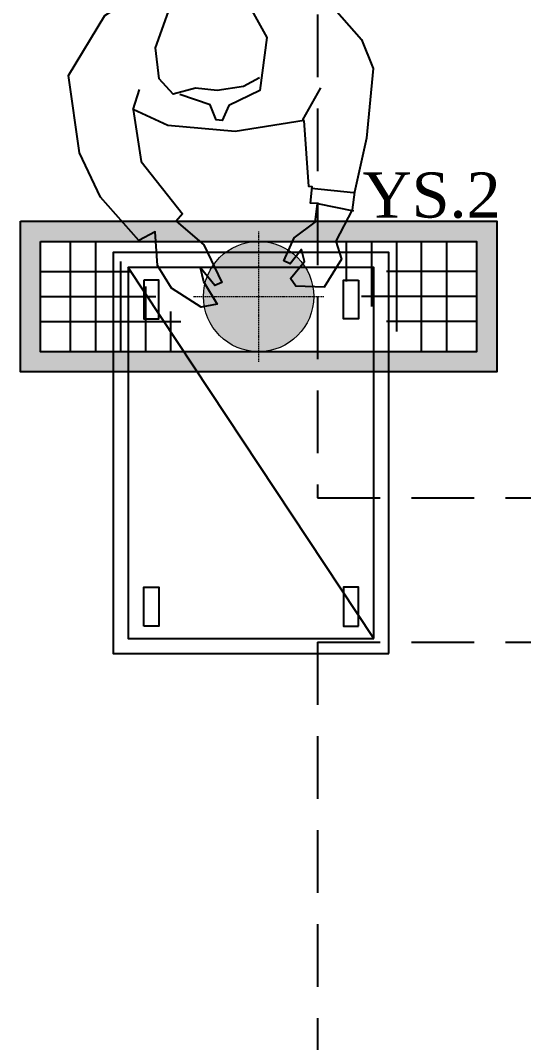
# Model space of a CAD drawing. Header units: millimetres. Extents: x -29311 to -3405, y 28913 to 42880.
# Drawn here: x -25946.6 to -25846.2, y 39549 to 39752.8 of the extents above; entities that cross this region are included whole.
import ezdxf
from ezdxf.enums import TextEntityAlignment as Align

# ---------------------------------------------------------------- set-up
doc = ezdxf.new("R2010")
doc.units = ezdxf.units.MM
doc.linetypes.add('DASHED2', pattern=[0.375, 0.25, -0.125])
doc.linetypes.add('HIDDEN', pattern=[0.375, 0.25, -0.125])
for name, color, linetype in [('A-BA-HIDDEN', 136, 'HIDDEN'), ('A-MERDIVEN', 125, 'Continuous'), ('A-YAZI', 136, 'Continuous'), ('Duvar-200 cm', 7, 'Continuous'), ('Kıtc-002 Çizgi', 7, 'Continuous'), ('Kıtc-039 İnsan', 32, 'Continuous')]:
    doc.layers.add(name, color=color, linetype=linetype)
for name, color, linetype, lineweight in [('TES_SU', 150, 'Continuous', 25), ('yerizg-a', 7, 'Continuous', 15), ('yerizg-b', 7, 'Continuous', 9)]:
    doc.layers.add(name, color=color, linetype=linetype, lineweight=lineweight)
doc.styles.add('YAZ-50', font='times.ttf', dxfattribs={"width": 0.9})

# ---------------------------------------------------------------- blocks, each defined once
blk = doc.blocks.new('Y-SIFON')
at = {"layer": 'yerizg-a', "color": 0, "linetype": 'Continuous'}
blk.add_circle((0, 0), 11, dxfattribs=at)
at = {"layer": 'yerizg-b', "color": 0, "linetype": 'DASHED2'}
for points in [[(0, 13), (0, -13)], [(-13, 0), (13, 0)]]:
    blk.add_lwpolyline(points, dxfattribs=at)
blk = doc.blocks.new('YS-95')
at = {"layer": 'TES_SU'}
h = blk.add_hatch(color=256, dxfattribs=at)
h.dxf.hatch_style = 1
h.paths.add_polyline_path([(93083.26, 14166.91), (93083.26, 14136.91), (93178.26, 14136.91), (93178.26, 14166.91)])
h.paths.add_polyline_path([(93087.26, 14162.91), (93174.26, 14162.91), (93174.26, 14140.91), (93087.26, 14140.91)], flags=16)
h.paths.add_polyline_path([(93103.26, 14156.91), (93103.26, 14151.91), (93108.26, 14151.91), (93108.26, 14146.91), (93093.26, 14146.91), (93093.26, 14156.91)], flags=0)
h.paths.add_polyline_path([(93119.76, 14151.91, -1), (93141.76, 14151.91, -1)], flags=16)
h.paths.add_polyline_path([(93158.26, 14156.91), (93168.26, 14156.91), (93168.26, 14146.91), (93158.26, 14146.91)], flags=0)
at = {"layer": 'TES_SU', "color": 0}
for p, q in [((93093.26, 14140.91), (93093.26, 14162.91)), ((93098.26, 14162.91), (93098.26, 14140.91)), ((93148.26, 14162.91), (93148.26, 14154.91)), ((93153.26, 14162.91), (93153.26, 14149.91)), ((93158.26, 14162.91), (93158.26, 14144.91)), ((93163.26, 14140.91), (93163.26, 14162.91)), ((93168.26, 14162.91), (93168.26, 14140.91)), ((93103.26, 14140.91), (93103.26, 14158.91)), ((93087.26, 14156.91), (93105.26, 14156.91)), ((93174.26, 14156.91), (93156.26, 14156.91)), ((93108.26, 14140.91), (93108.26, 14153.91)), ((93087.26, 14151.91), (93110.26, 14151.91)), ((93174.26, 14151.91), (93151.26, 14151.91)), ((93113.26, 14140.91), (93113.26, 14148.91)), ((93087.26, 14146.91), (93115.26, 14146.91)), ((93174.26, 14146.91), (93156.26, 14146.91))]:
    blk.add_line(p, q, dxfattribs=at)
for points in [[(93083.26, 14166.91), (93178.26, 14166.91), (93178.26, 14136.91), (93083.26, 14136.91)], [(93087.26, 14162.91), (93174.26, 14162.91), (93174.26, 14140.91), (93087.26, 14140.91)]]:
    blk.add_lwpolyline(points, close=True, dxfattribs=at)
at = {"layer": 'TES_SU', "color": 0, "linetype": 'Continuous'}
blk.add_blockref('Y-SIFON', (93130.76, 14151.91), dxfattribs=at)
blk = doc.blocks.new('A$C580B273A')
at = {"layer": 'Kıtc-039 İnsan', "linetype": 'ByBlock'}
blk.add_line((3, 3), (77, 52), dxfattribs=at)
at = {"layer": 'Kıtc-039 İnsan', "linetype": 'ByBlock', "elevation": 0}
blk.add_lwpolyline([(106.33, 16.93), (104.11, 30.67), (105.36, 44.13), (108.55, 51.06), (98.18, 49.41), (87.72, 41.19), (86.28, 42.43), (81.5, 36.95), (74, 33.31), (73.42, 34.75), (77.04, 37.67), (74.23, 36.99), (69.68, 34.29), (69.13, 37.47), (72.87, 43.4), (77.44, 46.17), (84.11, 46.66), (82.42, 49.88), (91.06, 57.52), (99.89, 61.74), (115.27, 63.94), (127.25, 56.67), (135.53, 44.01), (137.8, 29.14), (134.26, 15.8), (122.5, 5.45), (116.72, 3.13), (102.79, 4.49), (92.02, 6.85), (88.49, 7.36), (82.26, 10.6), (78.68, 9.5), (73.09, 12.9), (73.28, 18.61), (74.83, 19.67), (78.24, 16.87), (80.59, 17.45), (77.77, 19.71), (78.37, 20.99), (82.95, 18.93), (86.02, 14.69), (89.76, 14.24), (89.87, 15.63), (93.13, 15.29), (93.19, 15.99)], close=True, dxfattribs=at)
at = {"layer": 'Kıtc-039 İnsan', "linetype": 'ByBlock'}
for points in [[(0, 0), (80, 0), (80, 55), (0, 55)], [(3, 3), (77, 3), (77, 52), (3, 52)], [(5.5, 48.92), (13.24, 48.92), (13.24, 45.93), (5.5, 45.93)], [(74.5, 48.92), (66.76, 48.92), (66.76, 45.93), (74.5, 45.93)], [(5.5, 6.08), (13.24, 6.08), (13.24, 9.07), (5.5, 9.07)], [(74.5, 6.08), (66.76, 6.08), (66.76, 9.07), (74.5, 9.07)]]:
    blk.add_lwpolyline(points, close=True, dxfattribs=at)
at = {"layer": 'Kıtc-039 İnsan', "linetype": 'ByBlock', "elevation": 0}
for points in [[(108.55, 51.06), (112.5, 49.78)], [(114.84, 25.81), (113.1, 29.02), (112.29, 34.25), (112.79, 38.62), (111.6, 43.04), (114.63, 45.83), (120.81, 46.6), (129, 43.63), (131.72, 38.6), (131.8, 32.87), (129.45, 27.99), (122.9, 24.37), (112.31, 25.76), (109.34, 31.95), (106.33, 33.28), (106.47, 34.49), (109.44, 35.67), (111.54, 41.75)], [(106.49, 17.19), (112.86, 13.56)], [(92.86, 15.45), (91.96, 7.07)], [(89.76, 14.24), (88.33, 7.09)]]:
    blk.add_lwpolyline(points, dxfattribs=at)
blk = doc.blocks.new('2. bodrum kat kirişileri')
at = {"layer": 'A-BA-HIDDEN', "ltscale": 50}
for points in [[(1056.63, -22544.94), (1056.63, -22735.07)], [(1056.63, -22735.07), (1806.63, -22735.07)], [(1056.63, -22763.86), (1056.63, -23077.76)], [(1056.63, -22763.86), (1497.46, -22763.86)]]:
    blk.add_lwpolyline(points, dxfattribs=at)

msp = doc.modelspace()

# ---------------------------------------------------------------- block references
at = {"layer": 'A-MERDIVEN'}
msp.add_blockref('2. bodrum kat kirişileri', (-26943.91, 62392.7), dxfattribs=at)
at = {"layer": 'Duvar-200 cm'}
msp.add_blockref('YS-95', (-119029.82, 25545.85), dxfattribs=at)
at = {"layer": 'Kıtc-002 Çizgi', "rotation": 90}
msp.add_blockref('A$C580B273A', (-25873.05, 39626.54), dxfattribs=at)

# ---------------------------------------------------------------- texts
at = {"layer": 'A-YAZI', "color": 7, "style": 'YAZ-50'}
msp.add_text('YS.2', height=9, dxfattribs=at).set_placement((-25864.56, 39713.51), align=Align.CENTER)

doc.saveas('drawing.dxf')
